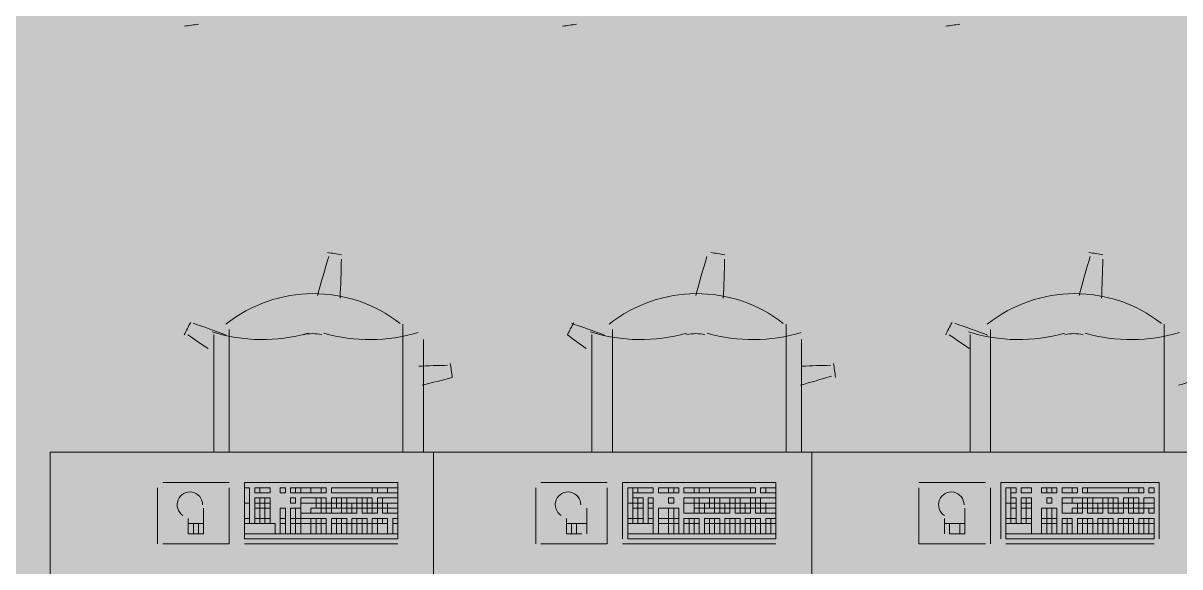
# Model space of a CAD drawing. Header units: millimetres. Extents: x -59 to 47, y 152 to 919.
# Drawn here: x 19.756 to 23.151, y 468.929 to 470.525 of the extents above; entities that cross this region are included whole.
import ezdxf

# ---------------------------------------------------------------- set-up
doc = ezdxf.new("R2010")
doc.units = ezdxf.units.MM
doc.layers.add('PDF_014405$FT-FIXFIT', color=7, linetype='Continuous')
doc.layers.add('PDF_014405$HL-TMP', color=7, linetype='Continuous', true_color=0xe6db59)

msp = doc.modelspace()

# ---------------------------------------------------------------- linework, layer by layer
at = {"layer": 'PDF_014405$FT-FIXFIT', "lineweight": 0}
for points in [[(20.3607, 469.2658), (20.3607, 469.6258)], [(20.8707, 469.6408), (20.8707, 469.2658)], [(21.4856, 469.2658), (21.4856, 469.6258)], [(21.9956, 469.6408), (21.9956, 469.2658)], [(22.5955, 469.2658), (22.5955, 469.6258)], [(23.1055, 469.6408), (23.1055, 469.2658)], [(20.3157, 469.6108), (20.3157, 469.2658)], [(20.9307, 469.2658), (20.9307, 469.5958)], [(21.4256, 469.6108), (21.4256, 469.2658)], [(22.0406, 469.2658), (22.0406, 469.5958)], [(22.5355, 469.6108), (22.5355, 469.2658)], [(19.8358, 469.2658), (19.8358, 468.0509)], [(20.3607, 469.1758), (20.1657, 469.1758)], [(20.8557, 469.0108), (20.8557, 469.1758), (20.4057, 469.1758), (20.4057, 469.0108)], [(21.4706, 469.1758), (21.2756, 469.1758)], [(21.9656, 469.0108), (21.9656, 469.1758), (21.5156, 469.1758), (21.5156, 469.0108)], [(22.5805, 469.1758), (22.3855, 469.1758)], [(23.0905, 469.0108), (23.0905, 469.1758), (22.6255, 469.1758), (22.6255, 469.0108)], [(20.1507, 469.1608), (20.1507, 468.9958)], [(20.1657, 469.1608), (20.1657, 469.1608)], [(20.1657, 468.9958), (20.3607, 468.9958), (20.3607, 469.1608)], [(21.2606, 469.1608), (21.2606, 468.9958)], [(21.2756, 469.1608), (21.2756, 469.1608)], [(21.2756, 468.9958), (21.4706, 468.9958), (21.4706, 469.1608)], [(22.3855, 469.1608), (22.3855, 469.1608)], [(22.3855, 469.1608), (22.3855, 468.9958), (22.5805, 468.9958)], [(22.5805, 469.1608), (22.5805, 469.1608)], [(22.5955, 468.9958), (22.5955, 469.1608)], [(20.2407, 469.0708), (20.2407, 469.0258), (20.2857, 469.0258), (20.2857, 469.1008)], [(21.4106, 469.0258), (21.4106, 469.1008)], [(22.4755, 469.0558), (22.4755, 469.0258), (22.5205, 469.0258), (22.5205, 469.1008)], [(20.2857, 469.0558), (20.2407, 469.0558)], [(20.2557, 469.0558), (20.2557, 469.0258)], [(20.2707, 469.0558), (20.2707, 469.0258)], [(21.3506, 469.0708), (21.3506, 469.0258), (21.3956, 469.0258)], [(21.4106, 469.0558), (21.3506, 469.0558)], [(21.3656, 469.0558), (21.3656, 469.0258)], [(21.3806, 469.0558), (21.3806, 469.0258)], [(22.4605, 469.0708), (22.4605, 469.0258)], [(22.5205, 469.0558), (22.4605, 469.0558)], [(22.5055, 469.0558), (22.5055, 469.0258)], [(22.6405, 469.0108), (22.6405, 469.0108)], [(23.0755, 469.0108), (23.0755, 469.0108)], [(20.1657, 468.9958), (20.1657, 468.9958)], [(20.4057, 468.9958), (20.8557, 468.9958)], [(21.2756, 468.9958), (21.2756, 468.9958)], [(21.5156, 468.9958), (21.9656, 468.9958)], [(22.6405, 468.9958), (23.0755, 468.9958)]]:
    msp.add_lwpolyline(points, dxfattribs=at)
for points in [[(21.3727, 469.6463, 0.02503), (21.354, 469.6096, 0.005357), (21.4087, 469.5694)], [(20.9277, 469.462, 0.00719), (21.0156, 469.485, 0.025003), (21.0091, 469.5257)]]:
    msp.add_lwpolyline(points, format="xyb", dxfattribs=at)
for points in [[(19.8358, 469.2658), (20.9607, 469.2658), (20.9607, 468.0509), (19.8358, 468.0509)], [(20.9607, 469.2658), (22.0706, 469.2658), (22.0706, 468.0509), (20.9607, 468.0509)], [(22.0706, 469.2658), (23.1805, 469.2658), (23.1805, 468.0509), (22.0706, 468.0509)], [(20.4207, 469.1608), (20.4057, 469.1608), (20.4057, 469.1158), (20.4207, 469.1158)], [(20.4507, 469.1608), (20.4357, 469.1608), (20.4357, 469.1458), (20.4507, 469.1458)], [(20.4807, 469.1608), (20.4507, 469.1608), (20.4507, 469.1458), (20.4807, 469.1458)], [(20.5257, 469.1608), (20.5107, 469.1608), (20.5107, 469.1458), (20.5257, 469.1458)], [(20.5557, 469.1608), (20.5407, 469.1608), (20.5407, 469.1458), (20.5557, 469.1458)], [(20.5707, 469.1608), (20.5557, 469.1608), (20.5557, 469.1458), (20.5707, 469.1458)], [(20.5707, 469.1608), (20.6007, 469.1608), (20.6007, 469.1458), (20.5707, 469.1458)], [(20.6007, 469.1608), (20.6307, 469.1608), (20.6307, 469.1458), (20.6007, 469.1458)], [(20.6307, 469.1608), (20.6457, 469.1608), (20.6457, 469.1458), (20.6307, 469.1458)], [(20.7807, 469.1608), (20.6607, 469.1608), (20.6607, 469.1458), (20.7807, 469.1458)], [(20.7957, 469.1608), (20.7807, 469.1608), (20.7807, 469.1458), (20.7957, 469.1458)], [(20.8257, 469.1608), (20.7957, 469.1608), (20.7957, 469.1458), (20.8257, 469.1458)], [(20.8557, 469.1608), (20.8257, 469.1608), (20.8257, 469.1458), (20.8557, 469.1458)], [(21.5456, 469.1608), (21.5306, 469.1608), (21.5306, 469.1158), (21.5456, 469.1158)], [(21.5606, 469.1608), (21.5456, 469.1608), (21.5456, 469.1458), (21.5606, 469.1458)], [(21.6056, 469.1608), (21.5606, 469.1608), (21.5606, 469.1458), (21.6056, 469.1458)], [(21.6506, 469.1608), (21.6206, 469.1608), (21.6206, 469.1458), (21.6506, 469.1458)], [(21.6656, 469.1608), (21.6506, 469.1608), (21.6506, 469.1458), (21.6656, 469.1458)], [(21.6806, 469.1608), (21.6656, 469.1608), (21.6656, 469.1458), (21.6806, 469.1458)], [(21.6956, 469.1608), (21.7256, 469.1608), (21.7256, 469.1458), (21.6956, 469.1458)], [(21.7256, 469.1608), (21.7406, 469.1608), (21.7406, 469.1458), (21.7256, 469.1458)], [(21.7406, 469.1608), (21.7706, 469.1608), (21.7706, 469.1458), (21.7406, 469.1458)], [(21.8906, 469.1608), (21.7706, 469.1608), (21.7706, 469.1458), (21.8906, 469.1458)], [(21.9056, 469.1608), (21.8906, 469.1608), (21.8906, 469.1458), (21.9056, 469.1458)], [(21.9356, 469.1608), (21.9206, 469.1608), (21.9206, 469.1458), (21.9356, 469.1458)], [(21.9656, 469.1608), (21.9356, 469.1608), (21.9356, 469.1458), (21.9656, 469.1458)], [(22.6555, 469.1608), (22.6405, 469.1608), (22.6405, 469.1158), (22.6555, 469.1158)], [(22.6705, 469.1608), (22.6555, 469.1608), (22.6555, 469.1458), (22.6705, 469.1458)], [(22.7155, 469.1608), (22.6855, 469.1608), (22.6855, 469.1458), (22.7155, 469.1458)], [(22.7605, 469.1608), (22.7455, 469.1608), (22.7455, 469.1458), (22.7605, 469.1458)], [(22.7755, 469.1608), (22.7605, 469.1608), (22.7605, 469.1458), (22.7755, 469.1458)], [(22.7905, 469.1608), (22.7755, 469.1608), (22.7755, 469.1458), (22.7905, 469.1458)], [(22.8055, 469.1608), (22.8355, 469.1608), (22.8355, 469.1458), (22.8055, 469.1458)], [(22.8355, 469.1608), (22.8505, 469.1608), (22.8505, 469.1458), (22.8355, 469.1458)], [(22.8655, 469.1608), (22.8805, 469.1608), (22.8805, 469.1458), (22.8655, 469.1458)], [(23.0005, 469.1608), (22.8805, 469.1608), (22.8805, 469.1458), (23.0005, 469.1458)], [(23.0305, 469.1608), (23.0005, 469.1608), (23.0005, 469.1458), (23.0305, 469.1458)], [(23.0455, 469.1608), (23.0305, 469.1608), (23.0305, 469.1458), (23.0455, 469.1458)], [(23.0755, 469.1608), (23.0605, 469.1608), (23.0605, 469.1458), (23.0755, 469.1458)], [(20.4207, 469.1158), (20.4057, 469.1158), (20.4057, 469.0708), (20.4207, 469.0708)], [(20.4507, 469.1308), (20.4357, 469.1308), (20.4357, 469.1158), (20.4507, 469.1158)], [(20.4507, 469.1158), (20.4357, 469.1158), (20.4357, 469.1008), (20.4507, 469.1008)], [(20.4657, 469.1308), (20.4507, 469.1308), (20.4507, 469.1158), (20.4657, 469.1158)], [(20.4657, 469.1158), (20.4507, 469.1158), (20.4507, 469.1008), (20.4657, 469.1008)], [(20.4807, 469.1308), (20.4657, 469.1308), (20.4657, 469.1158), (20.4807, 469.1158)], [(20.4807, 469.1158), (20.4657, 469.1158), (20.4657, 469.1008), (20.4807, 469.1008)], [(20.5557, 469.1308), (20.5407, 469.1308), (20.5407, 469.1158), (20.5557, 469.1158)], [(20.6157, 469.1308), (20.5707, 469.1308), (20.5707, 469.1158), (20.6157, 469.1158)], [(20.6007, 469.1158), (20.5707, 469.1158), (20.5707, 469.0858), (20.6007, 469.0858), (20.6007, 469.1008), (20.6157, 469.1008), (20.6157, 469.1158)], [(20.6307, 469.1308), (20.6157, 469.1308), (20.6157, 469.1158), (20.6307, 469.1158)], [(20.6307, 469.1158), (20.6157, 469.1158), (20.6157, 469.1008), (20.6307, 469.1008)], [(20.6457, 469.1308), (20.6307, 469.1308), (20.6307, 469.1158), (20.6457, 469.1158)], [(20.6607, 469.1158), (20.6457, 469.1158), (20.6457, 469.1008), (20.6607, 469.1008)], [(20.6757, 469.1308), (20.6607, 469.1308), (20.6607, 469.1158), (20.6757, 469.1158)], [(20.6757, 469.1158), (20.6607, 469.1158), (20.6607, 469.1008), (20.6757, 469.1008)], [(20.6907, 469.1308), (20.6757, 469.1308), (20.6757, 469.1158), (20.6907, 469.1158)], [(20.6907, 469.1158), (20.6757, 469.1158), (20.6757, 469.1008), (20.6907, 469.1008)], [(20.7057, 469.1308), (20.6907, 469.1308), (20.6907, 469.1158), (20.7057, 469.1158)], [(20.7357, 469.1308), (20.7057, 469.1308), (20.7057, 469.1158), (20.7357, 469.1158)], [(20.7207, 469.1158), (20.7057, 469.1158), (20.7057, 469.1008), (20.7207, 469.1008)], [(20.7357, 469.1158), (20.7207, 469.1158), (20.7207, 469.1008), (20.7357, 469.1008)], [(20.7507, 469.1308), (20.7357, 469.1308), (20.7357, 469.1158), (20.7507, 469.1158)], [(20.7507, 469.1158), (20.7357, 469.1158), (20.7357, 469.1008), (20.7507, 469.1008)], [(20.7657, 469.1308), (20.7507, 469.1308), (20.7507, 469.1158), (20.7657, 469.1158)], [(20.7807, 469.1308), (20.7657, 469.1308), (20.7657, 469.1158), (20.7807, 469.1158)], [(20.7807, 469.1158), (20.7657, 469.1158), (20.7657, 469.1008), (20.7807, 469.1008)], [(20.7957, 469.1158), (20.7807, 469.1158), (20.7807, 469.1008), (20.7957, 469.1008)], [(20.8107, 469.1308), (20.7957, 469.1308), (20.7957, 469.1158), (20.8107, 469.1158)], [(20.8107, 469.1158), (20.7957, 469.1158), (20.7957, 469.1008), (20.8107, 469.1008)], [(20.8557, 469.1308), (20.8107, 469.1308), (20.8107, 469.1158), (20.8557, 469.1158)], [(20.8557, 469.1158), (20.8257, 469.1158), (20.8257, 469.1008), (20.8557, 469.1008)], [(21.5456, 469.1158), (21.5306, 469.1158), (21.5306, 469.0708), (21.5456, 469.0708)], [(21.5606, 469.1308), (21.5456, 469.1308), (21.5456, 469.1158), (21.5606, 469.1158)], [(21.5606, 469.1158), (21.5456, 469.1158), (21.5456, 469.1008), (21.5606, 469.1008)], [(21.5756, 469.1308), (21.5606, 469.1308), (21.5606, 469.1158), (21.5756, 469.1158)], [(21.5756, 469.1158), (21.5606, 469.1158), (21.5606, 469.1008), (21.5756, 469.1008)], [(21.6056, 469.1308), (21.5906, 469.1308), (21.5906, 469.1158), (21.6056, 469.1158)], [(21.6056, 469.1158), (21.5906, 469.1158), (21.5906, 469.1008), (21.6056, 469.1008)], [(21.6656, 469.1308), (21.6506, 469.1308), (21.6506, 469.1158), (21.6656, 469.1158)], [(21.7256, 469.1308), (21.6956, 469.1308), (21.6956, 469.1158), (21.7256, 469.1158)], [(21.7106, 469.1158), (21.6956, 469.1158), (21.6956, 469.0858), (21.7256, 469.0858), (21.7256, 469.1008), (21.7256, 469.1158)], [(21.7406, 469.1308), (21.7256, 469.1308), (21.7256, 469.1158), (21.7406, 469.1158)], [(21.7706, 469.1308), (21.7406, 469.1308), (21.7406, 469.1158), (21.7706, 469.1158)], [(21.7556, 469.1158), (21.7406, 469.1158), (21.7406, 469.1008), (21.7556, 469.1008)], [(21.7706, 469.1158), (21.7556, 469.1158), (21.7556, 469.1008), (21.7706, 469.1008)], [(21.7856, 469.1308), (21.7706, 469.1308), (21.7706, 469.1158), (21.7856, 469.1158)], [(21.7856, 469.1158), (21.7706, 469.1158), (21.7706, 469.1008), (21.7856, 469.1008)], [(21.8006, 469.1308), (21.7856, 469.1308), (21.7856, 469.1158), (21.8006, 469.1158)], [(21.8306, 469.1308), (21.8006, 469.1308), (21.8006, 469.1158), (21.8306, 469.1158)], [(21.8156, 469.1158), (21.8006, 469.1158), (21.8006, 469.1008), (21.8156, 469.1008)], [(21.8306, 469.1158), (21.8156, 469.1158), (21.8156, 469.1008), (21.8306, 469.1008)], [(21.8456, 469.1308), (21.8306, 469.1308), (21.8306, 469.1158), (21.8456, 469.1158)], [(21.8456, 469.1158), (21.8306, 469.1158), (21.8306, 469.1008), (21.8456, 469.1008)], [(21.8606, 469.1308), (21.8456, 469.1308), (21.8456, 469.1158), (21.8606, 469.1158)], [(21.8906, 469.1308), (21.8606, 469.1308), (21.8606, 469.1158), (21.8906, 469.1158)], [(21.8756, 469.1158), (21.8606, 469.1158), (21.8606, 469.1008), (21.8756, 469.1008)], [(21.8906, 469.1158), (21.8756, 469.1158), (21.8756, 469.1008), (21.8906, 469.1008)], [(21.9056, 469.1308), (21.8906, 469.1308), (21.8906, 469.1158), (21.9056, 469.1158)], [(21.9056, 469.1158), (21.8906, 469.1158), (21.8906, 469.1008), (21.9056, 469.1008)], [(21.9206, 469.1308), (21.9056, 469.1308), (21.9056, 469.1158), (21.9206, 469.1158)], [(21.9656, 469.1308), (21.9206, 469.1308), (21.9206, 469.1158), (21.9656, 469.1158)], [(21.9356, 469.1158), (21.9206, 469.1158), (21.9206, 469.1008), (21.9356, 469.1008)], [(21.9656, 469.1158), (21.9356, 469.1158), (21.9356, 469.1008), (21.9656, 469.1008)], [(22.6555, 469.1158), (22.6405, 469.1158), (22.6405, 469.0708), (22.6555, 469.0708)], [(22.6705, 469.1308), (22.6555, 469.1308), (22.6555, 469.1158), (22.6705, 469.1158)], [(22.6705, 469.1158), (22.6555, 469.1158), (22.6555, 469.1008), (22.6705, 469.1008)], [(22.7005, 469.1308), (22.6855, 469.1308), (22.6855, 469.1158), (22.7005, 469.1158)], [(22.7005, 469.1158), (22.6855, 469.1158), (22.6855, 469.1008), (22.7005, 469.1008)], [(22.7155, 469.1308), (22.7005, 469.1308), (22.7005, 469.1158), (22.7155, 469.1158)], [(22.7155, 469.1158), (22.7005, 469.1158), (22.7005, 469.1008), (22.7155, 469.1008)], [(22.7755, 469.1308), (22.7605, 469.1308), (22.7605, 469.1158), (22.7755, 469.1158)], [(22.8355, 469.1308), (22.8055, 469.1308), (22.8055, 469.1158), (22.8355, 469.1158)], [(22.8355, 469.1158), (22.8055, 469.1158), (22.8055, 469.0858), (22.8355, 469.0858), (22.8355, 469.1008), (22.8505, 469.1008), (22.8505, 469.1158)], [(22.8655, 469.1308), (22.8355, 469.1308), (22.8355, 469.1158), (22.8655, 469.1158)], [(22.8655, 469.1158), (22.8505, 469.1158), (22.8505, 469.1008), (22.8655, 469.1008)], [(22.8805, 469.1308), (22.8655, 469.1308), (22.8655, 469.1158), (22.8805, 469.1158)], [(22.8805, 469.1158), (22.8655, 469.1158), (22.8655, 469.1008), (22.8805, 469.1008)], [(22.8955, 469.1308), (22.8805, 469.1308), (22.8805, 469.1158), (22.8955, 469.1158)], [(22.9255, 469.1308), (22.8955, 469.1308), (22.8955, 469.1158), (22.9255, 469.1158)], [(22.9105, 469.1158), (22.8955, 469.1158), (22.8955, 469.1008), (22.9105, 469.1008)], [(22.9255, 469.1158), (22.9105, 469.1158), (22.9105, 469.1008), (22.9255, 469.1008)], [(22.9405, 469.1308), (22.9255, 469.1308), (22.9255, 469.1158), (22.9405, 469.1158)], [(22.9405, 469.1158), (22.9255, 469.1158), (22.9255, 469.1008), (22.9405, 469.1008)], [(22.9555, 469.1308), (22.9405, 469.1308), (22.9405, 469.1158), (22.9555, 469.1158)], [(22.9705, 469.1308), (22.9555, 469.1308), (22.9555, 469.1158), (22.9705, 469.1158)], [(22.9705, 469.1158), (22.9555, 469.1158), (22.9555, 469.1008), (22.9705, 469.1008)], [(22.9855, 469.1158), (22.9705, 469.1158), (22.9705, 469.1008), (22.9855, 469.1008)], [(23.0005, 469.1308), (22.9855, 469.1308), (22.9855, 469.1158), (23.0005, 469.1158)], [(23.0005, 469.1158), (22.9855, 469.1158), (22.9855, 469.1008), (23.0005, 469.1008)], [(23.0155, 469.1308), (23.0005, 469.1308), (23.0005, 469.1158), (23.0155, 469.1158)], [(23.0305, 469.1308), (23.0155, 469.1308), (23.0155, 469.1158), (23.0305, 469.1158)], [(23.0305, 469.1158), (23.0155, 469.1158), (23.0155, 469.1008), (23.0305, 469.1008)], [(23.0455, 469.1158), (23.0305, 469.1158), (23.0305, 469.1008), (23.0455, 469.1008)], [(23.0755, 469.1308), (23.0455, 469.1308), (23.0455, 469.1158), (23.0755, 469.1158)], [(23.0755, 469.1158), (23.0455, 469.1158), (23.0455, 469.1008), (23.0755, 469.1008)], [(20.4507, 469.1008), (20.4357, 469.1008), (20.4357, 469.0708), (20.4507, 469.0708)], [(20.4657, 469.1008), (20.4507, 469.1008), (20.4507, 469.0708), (20.4657, 469.0708)], [(20.4807, 469.1008), (20.4657, 469.1008), (20.4657, 469.0708), (20.4807, 469.0708)], [(20.5257, 469.1008), (20.5107, 469.1008), (20.5107, 469.0708), (20.5257, 469.0708)], [(20.5557, 469.1008), (20.5407, 469.1008), (20.5407, 469.0708), (20.5557, 469.0708)], [(20.5707, 469.1008), (20.5557, 469.1008), (20.5557, 469.0708), (20.5707, 469.0708)], [(20.6307, 469.1008), (20.6007, 469.1008), (20.6007, 469.0858), (20.6307, 469.0858)], [(20.6457, 469.1008), (20.6307, 469.1008), (20.6307, 469.0858), (20.6457, 469.0858)], [(20.6607, 469.1008), (20.6457, 469.1008), (20.6457, 469.0858), (20.6607, 469.0858)], [(20.6907, 469.1008), (20.6607, 469.1008), (20.6607, 469.0858), (20.6907, 469.0858)], [(20.7057, 469.1008), (20.6907, 469.1008), (20.6907, 469.0858), (20.7057, 469.0858)], [(20.7207, 469.1008), (20.7057, 469.1008), (20.7057, 469.0858), (20.7207, 469.0858)], [(20.7357, 469.1008), (20.7207, 469.1008), (20.7207, 469.0858), (20.7357, 469.0858)], [(20.7657, 469.1008), (20.7507, 469.1008), (20.7507, 469.0858), (20.7657, 469.0858)], [(20.7807, 469.1008), (20.7657, 469.1008), (20.7657, 469.0858), (20.7807, 469.0858)], [(20.7957, 469.1008), (20.7807, 469.1008), (20.7807, 469.0858), (20.7957, 469.0858)], [(20.8257, 469.1008), (20.8107, 469.1008), (20.8107, 469.0858), (20.8257, 469.0858)], [(20.8557, 469.1008), (20.8257, 469.1008), (20.8257, 469.0858), (20.8557, 469.0858)], [(21.5606, 469.1008), (21.5456, 469.1008), (21.5456, 469.0708), (21.5606, 469.0708)], [(21.5756, 469.1008), (21.5606, 469.1008), (21.5606, 469.0708), (21.5756, 469.0708)], [(21.6056, 469.1008), (21.5906, 469.1008), (21.5906, 469.0708), (21.6056, 469.0708)], [(21.6506, 469.1008), (21.6206, 469.1008), (21.6206, 469.0708), (21.6506, 469.0708)], [(21.6656, 469.1008), (21.6506, 469.1008), (21.6506, 469.0708), (21.6656, 469.0708)], [(21.6806, 469.1008), (21.6656, 469.1008), (21.6656, 469.0708), (21.6806, 469.0708)], [(21.7406, 469.1008), (21.7256, 469.1008), (21.7256, 469.0858), (21.7406, 469.0858)], [(21.7556, 469.1008), (21.7406, 469.1008), (21.7406, 469.0858), (21.7556, 469.0858)], [(21.7856, 469.1008), (21.7556, 469.1008), (21.7556, 469.0858), (21.7856, 469.0858)], [(21.8006, 469.1008), (21.7856, 469.1008), (21.7856, 469.0858), (21.8006, 469.0858)], [(21.8156, 469.1008), (21.8006, 469.1008), (21.8006, 469.0858), (21.8156, 469.0858)], [(21.8306, 469.1008), (21.8156, 469.1008), (21.8156, 469.0858), (21.8306, 469.0858)], [(21.8606, 469.1008), (21.8456, 469.1008), (21.8456, 469.0858), (21.8606, 469.0858)], [(21.8756, 469.1008), (21.8606, 469.1008), (21.8606, 469.0858), (21.8756, 469.0858)], [(21.8906, 469.1008), (21.8756, 469.1008), (21.8756, 469.0858), (21.8906, 469.0858)], [(21.9206, 469.1008), (21.9056, 469.1008), (21.9056, 469.0858), (21.9206, 469.0858)], [(21.9356, 469.1008), (21.9206, 469.1008), (21.9206, 469.0858), (21.9356, 469.0858)], [(21.9656, 469.1008), (21.9356, 469.1008), (21.9356, 469.0858), (21.9656, 469.0858)], [(22.6705, 469.1008), (22.6555, 469.1008), (22.6555, 469.0708), (22.6705, 469.0708)], [(22.7005, 469.1008), (22.6855, 469.1008), (22.6855, 469.0708), (22.7005, 469.0708)], [(22.7155, 469.1008), (22.7005, 469.1008), (22.7005, 469.0708), (22.7155, 469.0708)], [(22.7605, 469.1008), (22.7455, 469.1008), (22.7455, 469.0708), (22.7605, 469.0708)], [(22.7755, 469.1008), (22.7605, 469.1008), (22.7605, 469.0708), (22.7755, 469.0708)], [(22.7905, 469.1008), (22.7755, 469.1008), (22.7755, 469.0708), (22.7905, 469.0708)], [(22.8505, 469.1008), (22.8355, 469.1008), (22.8355, 469.0858), (22.8505, 469.0858)], [(22.8655, 469.1008), (22.8505, 469.1008), (22.8505, 469.0858), (22.8655, 469.0858)], [(22.8955, 469.1008), (22.8805, 469.1008), (22.8805, 469.0858), (22.8955, 469.0858)], [(22.9105, 469.1008), (22.8955, 469.1008), (22.8955, 469.0858), (22.9105, 469.0858)], [(22.9255, 469.1008), (22.9105, 469.1008), (22.9105, 469.0858), (22.9255, 469.0858)], [(22.9555, 469.1008), (22.9405, 469.1008), (22.9405, 469.0858), (22.9555, 469.0858)], [(22.9705, 469.1008), (22.9555, 469.1008), (22.9555, 469.0858), (22.9705, 469.0858)], [(22.9855, 469.1008), (22.9705, 469.1008), (22.9705, 469.0858), (22.9855, 469.0858)], [(23.0155, 469.1008), (23.0005, 469.1008), (23.0005, 469.0858), (23.0155, 469.0858)], [(23.0305, 469.1008), (23.0155, 469.1008), (23.0155, 469.0858), (23.0305, 469.0858)], [(23.0455, 469.1008), (23.0305, 469.1008), (23.0305, 469.0858), (23.0455, 469.0858)], [(23.0755, 469.1008), (23.0605, 469.1008), (23.0605, 469.0858), (23.0755, 469.0858)], [(20.4207, 469.0708), (20.4057, 469.0708), (20.4057, 469.0558), (20.4207, 469.0558)], [(20.4957, 469.0258), (20.4057, 469.0258), (20.4057, 469.0558), (20.4957, 469.0558)], [(20.4507, 469.0708), (20.4357, 469.0708), (20.4357, 469.0558), (20.4507, 469.0558)], [(20.4657, 469.0708), (20.4507, 469.0708), (20.4507, 469.0558), (20.4657, 469.0558)], [(20.4807, 469.0708), (20.4657, 469.0708), (20.4657, 469.0558), (20.4807, 469.0558)], [(20.5257, 469.0708), (20.5107, 469.0708), (20.5107, 469.0558), (20.5257, 469.0558)], [(20.5257, 469.0558), (20.5107, 469.0558), (20.5107, 469.0258), (20.5257, 469.0258)], [(20.5557, 469.0708), (20.5407, 469.0708), (20.5407, 469.0558), (20.5557, 469.0558)], [(20.5557, 469.0558), (20.5407, 469.0558), (20.5407, 469.0258), (20.5557, 469.0258)], [(20.5707, 469.0708), (20.5557, 469.0708), (20.5557, 469.0558), (20.5707, 469.0558)], [(20.5707, 469.0558), (20.5557, 469.0558), (20.5557, 469.0258), (20.5707, 469.0258)], [(20.6007, 469.0708), (20.5707, 469.0708), (20.5707, 469.0558), (20.6007, 469.0558)], [(20.6007, 469.0558), (20.5707, 469.0558), (20.5707, 469.0258), (20.6007, 469.0258)], [(20.6157, 469.0708), (20.6007, 469.0708), (20.6007, 469.0558), (20.6157, 469.0558)], [(20.6157, 469.0558), (20.6007, 469.0558), (20.6007, 469.0258), (20.6157, 469.0258)], [(20.6307, 469.0708), (20.6157, 469.0708), (20.6157, 469.0558), (20.6307, 469.0558)], [(20.6307, 469.0558), (20.6157, 469.0558), (20.6157, 469.0258), (20.6307, 469.0258)], [(20.6457, 469.0708), (20.6307, 469.0708), (20.6307, 469.0558), (20.6457, 469.0558)], [(20.6457, 469.0558), (20.6307, 469.0558), (20.6307, 469.0258), (20.6457, 469.0258)], [(20.6757, 469.0708), (20.6607, 469.0708), (20.6607, 469.0558), (20.6757, 469.0558)], [(20.6757, 469.0558), (20.6607, 469.0558), (20.6607, 469.0258), (20.6757, 469.0258)], [(20.6907, 469.0708), (20.6757, 469.0708), (20.6757, 469.0558), (20.6907, 469.0558)], [(20.6907, 469.0558), (20.6757, 469.0558), (20.6757, 469.0258), (20.6907, 469.0258)], [(20.7057, 469.0708), (20.6907, 469.0708), (20.6907, 469.0558), (20.7057, 469.0558)], [(20.7207, 469.0558), (20.7057, 469.0558), (20.7057, 469.0258), (20.7207, 469.0258)], [(20.7357, 469.0708), (20.7207, 469.0708), (20.7207, 469.0558), (20.7357, 469.0558)], [(20.7357, 469.0558), (20.7207, 469.0558), (20.7207, 469.0258), (20.7357, 469.0258)], [(20.7507, 469.0708), (20.7357, 469.0708), (20.7357, 469.0558), (20.7507, 469.0558)], [(20.7657, 469.0708), (20.7507, 469.0708), (20.7507, 469.0558), (20.7657, 469.0558)], [(20.7657, 469.0558), (20.7507, 469.0558), (20.7507, 469.0258), (20.7657, 469.0258)], [(20.7807, 469.0558), (20.7657, 469.0558), (20.7657, 469.0258), (20.7807, 469.0258)], [(20.7957, 469.0708), (20.7807, 469.0708), (20.7807, 469.0558), (20.7957, 469.0558)], [(20.7957, 469.0558), (20.7807, 469.0558), (20.7807, 469.0258), (20.7957, 469.0258)], [(20.8107, 469.0708), (20.7957, 469.0708), (20.7957, 469.0558), (20.8107, 469.0558)], [(20.8257, 469.0558), (20.7957, 469.0558), (20.7957, 469.0258), (20.8257, 469.0258)], [(20.8257, 469.0708), (20.8107, 469.0708), (20.8107, 469.0558), (20.8257, 469.0558)], [(20.8557, 469.0708), (20.8407, 469.0708), (20.8407, 469.0558), (20.8557, 469.0558)], [(20.8557, 469.0558), (20.8407, 469.0558), (20.8407, 469.0258), (20.8557, 469.0258)], [(21.5456, 469.0708), (21.5306, 469.0708), (21.5306, 469.0558), (21.5456, 469.0558)], [(21.6056, 469.0258), (21.5306, 469.0258), (21.5306, 469.0558), (21.6056, 469.0558)], [(21.5606, 469.0708), (21.5456, 469.0708), (21.5456, 469.0558), (21.5606, 469.0558)], [(21.5756, 469.0708), (21.5606, 469.0708), (21.5606, 469.0558), (21.5756, 469.0558)], [(21.6056, 469.0708), (21.5906, 469.0708), (21.5906, 469.0558), (21.6056, 469.0558)], [(21.6506, 469.0708), (21.6206, 469.0708), (21.6206, 469.0558), (21.6506, 469.0558)], [(21.6506, 469.0558), (21.6206, 469.0558), (21.6206, 469.0258), (21.6506, 469.0258)], [(21.6656, 469.0708), (21.6506, 469.0708), (21.6506, 469.0558), (21.6656, 469.0558)], [(21.6656, 469.0558), (21.6506, 469.0558), (21.6506, 469.0258), (21.6656, 469.0258)], [(21.6806, 469.0708), (21.6656, 469.0708), (21.6656, 469.0558), (21.6806, 469.0558)], [(21.6806, 469.0558), (21.6656, 469.0558), (21.6656, 469.0258), (21.6806, 469.0258)], [(21.7106, 469.0708), (21.6956, 469.0708), (21.6956, 469.0558), (21.7106, 469.0558)], [(21.7106, 469.0558), (21.6956, 469.0558), (21.6956, 469.0258), (21.7106, 469.0258)], [(21.7256, 469.0708), (21.7106, 469.0708), (21.7106, 469.0558), (21.7256, 469.0558)], [(21.7256, 469.0558), (21.7106, 469.0558), (21.7106, 469.0258), (21.7256, 469.0258)], [(21.7406, 469.0708), (21.7256, 469.0708), (21.7256, 469.0558), (21.7406, 469.0558)], [(21.7406, 469.0558), (21.7256, 469.0558), (21.7256, 469.0258), (21.7406, 469.0258)], [(21.7706, 469.0708), (21.7556, 469.0708), (21.7556, 469.0558), (21.7706, 469.0558)], [(21.7706, 469.0558), (21.7556, 469.0558), (21.7556, 469.0258), (21.7706, 469.0258)], [(21.7856, 469.0708), (21.7706, 469.0708), (21.7706, 469.0558), (21.7856, 469.0558)], [(21.7856, 469.0558), (21.7706, 469.0558), (21.7706, 469.0258), (21.7856, 469.0258)], [(21.8006, 469.0708), (21.7856, 469.0708), (21.7856, 469.0558), (21.8006, 469.0558)], [(21.8156, 469.0558), (21.8006, 469.0558), (21.8006, 469.0258), (21.8156, 469.0258)], [(21.8306, 469.0708), (21.8156, 469.0708), (21.8156, 469.0558), (21.8306, 469.0558)], [(21.8306, 469.0558), (21.8156, 469.0558), (21.8156, 469.0258), (21.8306, 469.0258)], [(21.8456, 469.0708), (21.8306, 469.0708), (21.8306, 469.0558), (21.8456, 469.0558)], [(21.8456, 469.0558), (21.8306, 469.0558), (21.8306, 469.0258), (21.8456, 469.0258)], [(21.8606, 469.0708), (21.8456, 469.0708), (21.8456, 469.0558), (21.8606, 469.0558)], [(21.8756, 469.0558), (21.8606, 469.0558), (21.8606, 469.0258), (21.8756, 469.0258)], [(21.8906, 469.0708), (21.8756, 469.0708), (21.8756, 469.0558), (21.8906, 469.0558)], [(21.8906, 469.0558), (21.8756, 469.0558), (21.8756, 469.0258), (21.8906, 469.0258)], [(21.9056, 469.0708), (21.8906, 469.0708), (21.8906, 469.0558), (21.9056, 469.0558)], [(21.9206, 469.0708), (21.9056, 469.0708), (21.9056, 469.0558), (21.9206, 469.0558)], [(21.9206, 469.0558), (21.9056, 469.0558), (21.9056, 469.0258), (21.9206, 469.0258)], [(21.9356, 469.0558), (21.9206, 469.0558), (21.9206, 469.0258), (21.9356, 469.0258)], [(21.9506, 469.0708), (21.9356, 469.0708), (21.9356, 469.0558), (21.9506, 469.0558)], [(21.9656, 469.0708), (21.9506, 469.0708), (21.9506, 469.0558), (21.9656, 469.0558)], [(21.9656, 469.0558), (21.9506, 469.0558), (21.9506, 469.0258), (21.9656, 469.0258)], [(22.6555, 469.0708), (22.6405, 469.0708), (22.6405, 469.0558), (22.6555, 469.0558)], [(22.7155, 469.0258), (22.6405, 469.0258), (22.6405, 469.0558), (22.7155, 469.0558)], [(22.6705, 469.0708), (22.6555, 469.0708), (22.6555, 469.0558), (22.6705, 469.0558)], [(22.7005, 469.0708), (22.6855, 469.0708), (22.6855, 469.0558), (22.7005, 469.0558)], [(22.7155, 469.0708), (22.7005, 469.0708), (22.7005, 469.0558), (22.7155, 469.0558)], [(22.7605, 469.0708), (22.7455, 469.0708), (22.7455, 469.0558), (22.7605, 469.0558)], [(22.7605, 469.0558), (22.7455, 469.0558), (22.7455, 469.0258), (22.7605, 469.0258)], [(22.7755, 469.0708), (22.7605, 469.0708), (22.7605, 469.0558), (22.7755, 469.0558)], [(22.7755, 469.0558), (22.7605, 469.0558), (22.7605, 469.0258), (22.7755, 469.0258)], [(22.7905, 469.0708), (22.7755, 469.0708), (22.7755, 469.0558), (22.7905, 469.0558)], [(22.7905, 469.0558), (22.7755, 469.0558), (22.7755, 469.0258), (22.7905, 469.0258)], [(22.8205, 469.0708), (22.8055, 469.0708), (22.8055, 469.0558), (22.8205, 469.0558)], [(22.8205, 469.0558), (22.8055, 469.0558), (22.8055, 469.0258), (22.8205, 469.0258)], [(22.8355, 469.0708), (22.8205, 469.0708), (22.8205, 469.0558), (22.8355, 469.0558)], [(22.8355, 469.0558), (22.8205, 469.0558), (22.8205, 469.0258), (22.8355, 469.0258)], [(22.8655, 469.0708), (22.8505, 469.0708), (22.8505, 469.0558), (22.8655, 469.0558)], [(22.8655, 469.0558), (22.8505, 469.0558), (22.8505, 469.0258), (22.8655, 469.0258)], [(22.8805, 469.0708), (22.8655, 469.0708), (22.8655, 469.0558), (22.8805, 469.0558)], [(22.8805, 469.0558), (22.8655, 469.0558), (22.8655, 469.0258), (22.8805, 469.0258)], [(22.8955, 469.0708), (22.8805, 469.0708), (22.8805, 469.0558), (22.8955, 469.0558)], [(22.9105, 469.0558), (22.8955, 469.0558), (22.8955, 469.0258), (22.9105, 469.0258)], [(22.9255, 469.0708), (22.9105, 469.0708), (22.9105, 469.0558), (22.9255, 469.0558)], [(22.9255, 469.0558), (22.9105, 469.0558), (22.9105, 469.0258), (22.9255, 469.0258)], [(22.9405, 469.0708), (22.9255, 469.0708), (22.9255, 469.0558), (22.9405, 469.0558)], [(22.9405, 469.0558), (22.9255, 469.0558), (22.9255, 469.0258), (22.9405, 469.0258)], [(22.9555, 469.0708), (22.9405, 469.0708), (22.9405, 469.0558), (22.9555, 469.0558)], [(22.9705, 469.0558), (22.9555, 469.0558), (22.9555, 469.0258), (22.9705, 469.0258)], [(22.9855, 469.0708), (22.9705, 469.0708), (22.9705, 469.0558), (22.9855, 469.0558)], [(22.9855, 469.0558), (22.9705, 469.0558), (22.9705, 469.0258), (22.9855, 469.0258)], [(23.0005, 469.0708), (22.9855, 469.0708), (22.9855, 469.0558), (23.0005, 469.0558)], [(23.0155, 469.0708), (23.0005, 469.0708), (23.0005, 469.0558), (23.0155, 469.0558)], [(23.0155, 469.0558), (23.0005, 469.0558), (23.0005, 469.0258), (23.0155, 469.0258)], [(23.0305, 469.0558), (23.0155, 469.0558), (23.0155, 469.0258), (23.0305, 469.0258)], [(23.0455, 469.0708), (23.0305, 469.0708), (23.0305, 469.0558), (23.0455, 469.0558)], [(23.0455, 469.0558), (23.0305, 469.0558), (23.0305, 469.0258), (23.0455, 469.0258)], [(23.0605, 469.0708), (23.0455, 469.0708), (23.0455, 469.0558), (23.0605, 469.0558)], [(23.0755, 469.0708), (23.0605, 469.0708), (23.0605, 469.0558), (23.0755, 469.0558)], [(23.0755, 469.0558), (23.0605, 469.0558), (23.0605, 469.0258), (23.0755, 469.0258)], [(20.8557, 469.0108), (20.4057, 469.0108), (20.4057, 469.0258), (20.8557, 469.0258)], [(21.9656, 469.0108), (21.5306, 469.0108), (21.5306, 469.0258), (21.9656, 469.0258)], [(23.0755, 469.0108), (22.6405, 469.0108), (22.6405, 469.0258), (23.0755, 469.0258)]]:
    msp.add_lwpolyline(points, close=True, dxfattribs=at)
for centre, radius, start, end in [((20.1855, 470.9259), 0.4125, 276.1361, 281.8652), ((21.2954, 470.9259), 0.4125, 276.1361, 281.8652), ((22.4204, 470.9259), 0.4125, 276.1361, 281.8652), ((23.8157, 468.8709), 3.3076, 162.9713, 165.031), ((20.6055, 469.4409), 0.4125, 78.1348, 83.8639), ((17.3796, 469.8884), 3.3111, 357.035, 359.0267), ((24.9257, 468.8709), 3.3076, 162.9713, 165.031), ((21.7304, 469.4409), 0.4125, 78.1348, 83.8639), ((18.5045, 469.8884), 3.3111, 357.035, 359.0267), ((26.0506, 468.8709), 3.3076, 162.9713, 165.031), ((22.8404, 469.4409), 0.4125, 78.1348, 83.8639), ((19.6144, 469.8884), 3.3111, 357.035, 359.0267), ((20.6082, 469.3183), 0.4125, 51.9752, 128.5616), ((21.7331, 469.3183), 0.4125, 51.9752, 128.5616), ((22.843, 469.3183), 0.4125, 51.9752, 128.5616), ((20.6055, 469.4409), 0.4124, 150.1335, 155.8687), ((19.1805, 466.516), 3.3073, 69.2469, 71.0322), ((20.4582, 470.0832), 0.4874, 252.3868, 286.0243), ((20.7732, 470.0833), 0.4875, 253.9771, 286.9245), ((20.2905, 466.516), 3.3073, 69.2469, 71.0322), ((21.5681, 470.0832), 0.4874, 252.3868, 286.0243), ((21.8981, 470.0833), 0.4875, 253.9771, 286.9245), ((22.8404, 469.4409), 0.4124, 150.1335, 155.8687), ((21.4154, 466.516), 3.3073, 69.2469, 71.0322), ((22.678, 470.0832), 0.4874, 252.3868, 286.0243), ((23.008, 470.0833), 0.4875, 253.9771, 286.9245), ((22.1587, 472.3482), 3.3438, 234.9765, 236.2043), ((20.6055, 469.5159), 0.0975, 73.9762, 106.0238), ((21.7304, 469.5159), 0.0975, 73.9762, 106.0238), ((24.3936, 472.3482), 3.3438, 234.9765, 236.2043), ((22.8404, 469.5159), 0.0975, 73.9762, 106.0238), ((21.0585, 466.2029), 3.3179, 90.9753, 92.4426), ((22.1834, 466.2029), 3.3179, 90.9753, 92.4426), ((21.7304, 469.4409), 0.4125, 6.1361, 11.8652), ((21.1604, 472.6509), 3.3073, 285.3808, 287.0287), ((22.2704, 472.6509), 3.3073, 285.3808, 287.0287), ((20.2455, 469.111), 0.0375, 0, 237.2991), ((21.3554, 469.111), 0.0375, 0, 237.2991), ((22.4804, 469.111), 0.0375, 0, 237.2991)]:
    msp.add_arc(centre, radius, start, end, dxfattribs=at)
at = {"layer": 'PDF_014405$HL-TMP', "color": 54, "true_color": 0x999900, "transparency": 33554559}
for points in [[(29.8699, 473.8404), (17.9909, 473.8404), (29.8699, 465.2612)], [(17.9909, 473.8404), (29.8699, 465.2612), (17.9909, 465.2612)]]:
    msp.add_solid(points, dxfattribs=at)

doc.saveas('drawing.dxf')
